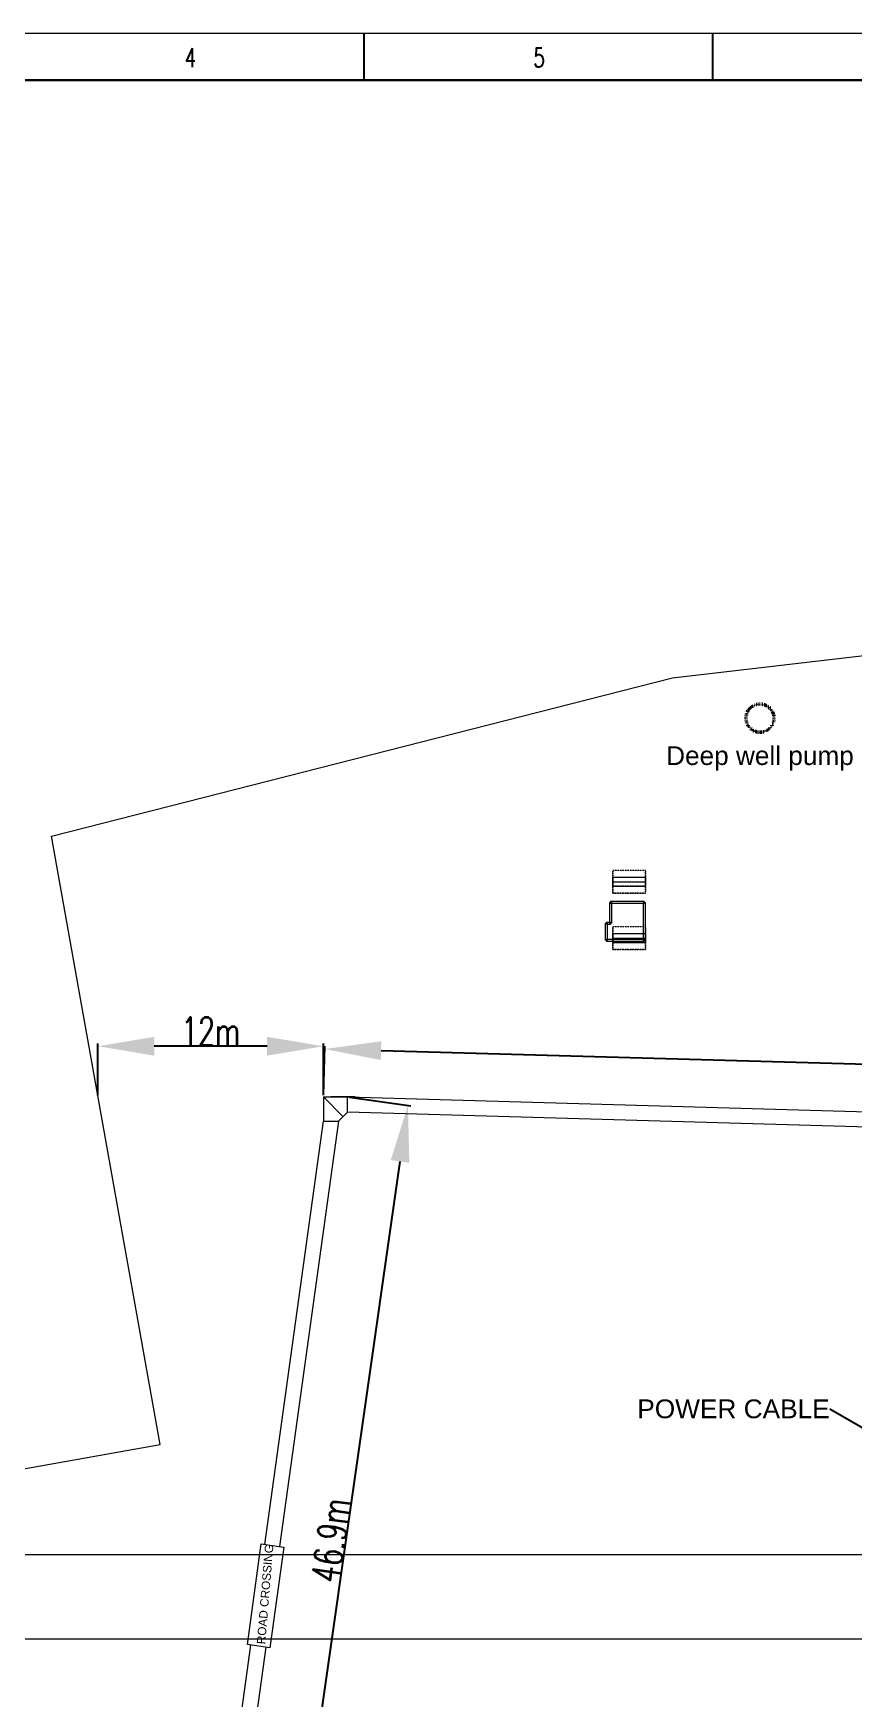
# Model space of a CAD drawing. Header units: inches. Extents: x -430764 to 256483, y 7374 to 217374.
# Drawn here: x -374115 to -330441, y 128764 to 217374 of the extents above; entities that cross this region are included whole.
import ezdxf
from ezdxf import colors
from ezdxf.entities.mleader import LeaderData, LeaderLine
from ezdxf.math import Vec2, Vec3

# ---------------------------------------------------------------- set-up
doc = ezdxf.new("R2010")
doc.units = ezdxf.units.IN
doc.header["$MEASUREMENT"] = 0
doc.linetypes.add('CABLETRAYLAYOUT-EMBED 2_DWG$0$HIDDEN2', pattern=[0.1875, 0.125, -0.0625])
doc.linetypes.add('DIVIDE2', pattern=[0.625, 0.25, -0.125, 0, -0.125, 0, -0.125])
for name, color, linetype, lineweight in [('Background Stuff', 252, 'Continuous', 5), ('Buildings', 7, 'Continuous', 5), ('Cable Tray Instruments', 7, 'Continuous', 13), ('Cable Trench', 7, 'Continuous', 13), ('CABLETRAYLAYOUT-EMBED 2_DWG$0$DwgTemplate', 7, 'Continuous', 9), ('Layout', 6, 'Continuous', 20)]:
    doc.layers.add(name, color=color, linetype=linetype, lineweight=lineweight)
doc.styles.add('HZTXT', font='simplexs.shx', dxfattribs={"width": 0.7, "bigfont": 'hztxt.shx'})
doc.styles.get("Standard").update_dxf_attribs({"font": 'arial.ttf'})
doc.styles.add('TEG BORDER', font='txt_qlt.shx', dxfattribs={"width": 0.7, "bigfont": 'hztxt.shx'})
doc.dimstyles.new('标注 1：500', dxfattribs={"dimtxt": 1500, "dimasz": 3000, "dimexe": 150, "dimexo": 100, "dimgap": 50, "dimtad": 1, "dimdec": 0, "dimdsep": 46, "dimtxsty": 'HZTXT', "dimcen": 9, "dimclrd": 4, "dimclre": 4, "dimclrt": 2, "dimazin": 2, "dimtfac": 1, "dimtdec": 0, "dimtmove": 2, "dimatfit": 3, "dimfxl": 250, "dimtolj": 1, "dimtzin": 0, "dimarcsym": 0})

# ---------------------------------------------------------------- blocks, each defined once
blk = doc.blocks.new('TEG BORDER A2')
for p, q in [((148.5, 420), (148.5, 415)), ((185.63, 420), (185.63, 415))]:
    blk.add_line(p, q)
at = {"linetype": 'Continuous'}
blk.add_line((489, 415), (5, 415), dxfattribs=at)
at = {"color": 5, "lineweight": 15}
blk.add_lwpolyline([(0, 420), (594, 420), (594, 0), (0, 0)], close=True, dxfattribs=at)
blk.add_lwpolyline([(5, 415), (589, 415), (589, 5), (5, 5)], close=True)
at = {"char_height": 2, "width": 2, "attachment_point": 1, "style": 'TEG BORDER'}
for s, insert in [('4', (129.42, 418.41)), ('5', (166.55, 418.41))]:
    blk.add_mtext(s, dxfattribs=dict(at, insert=insert))
blk = doc.blocks.new('*D64')
at = {"layer": 'Cable Tray Instruments', "color": 4, "lineweight": -2, "transparency": 16777216}
for p, q in [((-357285, 160764), (-354022, 160300)), ((-360359, 116828), (-354593, 157351)), ((-363896, 114301), (-360633, 113837))]:
    blk.add_line(p, q, dxfattribs=at)
at = {"layer": 'Cable Tray Instruments', "color": 4, "transparency": 16777216}
for points in [[(-355088, 157421), (-354098, 157281), (-354171, 160321)], [(-360854, 116898), (-359864, 116757), (-360782, 113858)]]:
    blk.add_solid(points, dxfattribs=at)
at = {"layer": 'Defpoints', "color": 0, "transparency": 16777216}
for p in [(-357384, 160778), (-354171, 160321), (-363995, 114315)]:
    blk.add_point(p, dxfattribs=at)
at = {"layer": 'Cable Tray Instruments', "transparency": 16777216, "insert": (-358268, 137202), "char_height": 1500, "attachment_point": 5, "rotation": 81.9018, "style": 'HZTXT'}
blk.add_mtext('\\A1;46.9m', dxfattribs=at)
blk = doc.blocks.new('*D65')
at = {"layer": 'Cable Tray Instruments', "color": 4, "lineweight": -2, "transparency": 16777216}
for p, q in [((-358671, 160878), (-358598, 163479)), ((-355604, 163246), (-289448, 161409)), ((-286517, 158874), (-286445, 161475))]:
    blk.add_line(p, q, dxfattribs=at)
at = {"layer": 'Cable Tray Instruments', "color": 4, "transparency": 16777216}
for points in [[(-355590, 163746), (-355618, 162746), (-358603, 163329)], [(-289434, 161909), (-289462, 160909), (-286449, 161325)]]:
    blk.add_solid(points, dxfattribs=at)
at = {"layer": 'Defpoints', "color": 0, "transparency": 16777216}
for p in [(-286449, 161325), (-358673, 160778), (-286520, 158774)]:
    blk.add_point(p, dxfattribs=at)
at = {"layer": 'Cable Tray Instruments', "transparency": 16777216, "insert": (-322503, 163127), "char_height": 1500, "attachment_point": 5, "rotation": 358.40909, "style": 'HZTXT'}
blk.add_mtext('\\A1;72.2m', dxfattribs=at)
blk = doc.blocks.new('*D66')
at = {"layer": 'Cable Tray Instruments', "color": 4, "lineweight": -2, "transparency": 16777216}
for p, q in [((-370673, 160878), (-370673, 163629)), ((-361671, 163479), (-367673, 163479)), ((-358671, 160978), (-358671, 163629))]:
    blk.add_line(p, q, dxfattribs=at)
at = {"layer": 'Cable Tray Instruments', "color": 4, "transparency": 16777216}
for points in [[(-367673, 163979), (-367673, 162979), (-370673, 163479)], [(-361671, 163979), (-361671, 162979), (-358671, 163479)]]:
    blk.add_solid(points, dxfattribs=at)
at = {"layer": 'Defpoints', "color": 0, "transparency": 16777216}
for p in [(-370673, 163479), (-370673, 160778), (-358671, 160878)]:
    blk.add_point(p, dxfattribs=at)
at = {"layer": 'Cable Tray Instruments', "transparency": 16777216, "insert": (-364672, 164279), "char_height": 1500, "attachment_point": 5, "style": 'HZTXT'}
blk.add_mtext('\\A1;12m', dxfattribs=at)

msp = doc.modelspace()

# ---------------------------------------------------------------- linework, layer by layer
at = {"layer": 'Background Stuff', "linetype": 'Continuous'}
for p, q in [((-343446.4213, 171128.26392), (-343343.2973, 171128.26392)), ((-343446.4213, 171128.26392), (-343446.4213, 170028.26392)), ((-343394.8593, 171076.70192), (-343394.8593, 171179.82592)), ((-341597.71461, 171179.82592), (-343394.8593, 171179.82592)), ((-341597.71461, 171076.70192), (-343394.8593, 171076.70192)), ((-343343.2973, 171128.26392), (-343343.2973, 170028.26392)), ((-341649.27661, 171128.26392), (-341649.27661, 169128.26392)), ((-341649.27661, 171128.26392), (-341546.15261, 171128.26392)), ((-341597.71461, 171179.82592), (-341597.71461, 171076.70192)), ((-341546.15261, 171128.26392), (-341546.15261, 169128.26392)), ((-343646.4213, 170028.26392), (-343543.2973, 170028.26392)), ((-343646.4213, 169128.26392), (-343646.4213, 170028.26392)), ((-343594.8593, 170079.82592), (-343394.8593, 170079.82592)), ((-343594.8593, 169976.70192), (-343594.8593, 170079.82592)), ((-343594.8593, 169976.70192), (-343394.8593, 169976.70192)), ((-343543.2973, 169128.26392), (-343543.2973, 170028.26392)), ((-343343.2973, 170028.26392), (-343446.4213, 170028.26392)), ((-343394.8593, 170079.82592), (-343394.8593, 169976.70192)), ((-343543.2973, 169128.26392), (-343646.4213, 169128.26392)), ((-343594.8593, 169076.70192), (-343594.8593, 169179.82592)), ((-343594.8593, 169179.82592), (-341597.71461, 169179.82592)), ((-343594.8593, 169076.70192), (-341597.71461, 169076.70192)), ((-341546.15261, 169128.26392), (-341649.27661, 169128.26392)), ((-341597.71461, 169179.82592), (-341597.71461, 169076.70192))]:
    msp.add_line(p, q, dxfattribs=at)
at = {"layer": 'Buildings', "color": 5, "linetype": 'CABLETRAYLAYOUT-EMBED 2_DWG$0$HIDDEN2'}
for p, q in [((-341524.8593, 172828.26392), (-343264.8593, 172828.26392)), ((-341524.8593, 172828.26392), (-343264.8593, 172828.26392)), ((-343264.8593, 172453.26392), (-343264.8593, 172828.26392)), ((-343264.8593, 172828.26392), (-343264.8593, 171628.26392)), ((-341524.8593, 172828.26392), (-341524.8593, 172453.26392)), ((-341524.8593, 171628.26392), (-341524.8593, 172828.26392)), ((-343264.8593, 172003.26392), (-343264.8593, 172453.26392)), ((-341524.8593, 172453.26392), (-343264.8593, 172453.26392)), ((-343264.8593, 172453.26392), (-343264.8593, 172003.26392)), ((-343264.8593, 172228.26392), (-341524.8593, 172228.26392)), ((-343264.8593, 171628.26392), (-343264.8593, 172003.26392)), ((-341524.8593, 172003.26392), (-343264.8593, 172003.26392)), ((-341524.8593, 172453.26392), (-341524.8593, 172003.26392)), ((-341524.8593, 172003.26392), (-341524.8593, 172453.26392)), ((-341524.8593, 172003.26392), (-341524.8593, 171628.26392)), ((-341524.8593, 171628.26392), (-343264.8593, 171628.26392)), ((-343264.8593, 171628.26392), (-341524.8593, 171628.26392)), ((-341524.8593, 169828.26392), (-343264.8593, 169828.26392)), ((-343264.8593, 169828.26392), (-343264.8593, 168628.26392)), ((-343264.8593, 169453.26392), (-343264.8593, 169828.26392)), ((-341524.8593, 169828.26392), (-343264.8593, 169828.26392)), ((-343264.8593, 169453.26392), (-343264.8593, 169003.26392)), ((-341524.8593, 169453.26392), (-343264.8593, 169453.26392)), ((-343264.8593, 169003.26392), (-343264.8593, 169453.26392)), ((-341546.15261, 169453.26392), (-341649.27661, 169453.26392)), ((-341524.8593, 169828.26392), (-341524.8593, 169453.26392)), ((-341524.8593, 168628.26392), (-341524.8593, 169828.26392)), ((-341524.8593, 169003.26392), (-341524.8593, 169453.26392)), ((-341524.8593, 169453.26392), (-341524.8593, 169003.26392)), ((-343264.8593, 169228.26392), (-341524.8593, 169228.26392)), ((-343264.8593, 169076.70192), (-343264.8593, 169179.82592)), ((-341524.8593, 169003.26392), (-343264.8593, 169003.26392)), ((-343264.8593, 168628.26392), (-343264.8593, 169003.26392)), ((-343264.8593, 168628.26392), (-341524.8593, 168628.26392)), ((-341524.8593, 168628.26392), (-343264.8593, 168628.26392)), ((-341649.27661, 169228.26392), (-341546.15261, 169228.26392)), ((-341524.8593, 169003.26392), (-341524.8593, 168628.26392))]:
    msp.add_line(p, q, dxfattribs=at)
at = {"layer": 'Buildings', "color": 5, "linetype": 'Continuous'}
for p, q in [((-343264.8593, 172003.26392), (-343264.8593, 172453.26392)), ((-341524.8593, 172453.26392), (-343264.8593, 172453.26392)), ((-343264.8593, 172228.26392), (-341524.8593, 172228.26392)), ((-343264.8593, 172003.26392), (-341524.8593, 172003.26392)), ((-341524.8593, 172453.26392), (-341524.8593, 172003.26392)), ((-341649.27661, 169453.26392), (-343264.8593, 169453.26392)), ((-343264.8593, 169179.82592), (-343264.8593, 169453.26392)), ((-341524.8593, 169453.26392), (-341546.15261, 169453.26392)), ((-341524.8593, 169453.26392), (-341524.8593, 169003.26392)), ((-343264.8593, 169228.26392), (-341649.27661, 169228.26392)), ((-343264.8593, 169003.26392), (-343264.8593, 169076.70192)), ((-343264.8593, 169003.26392), (-341524.8593, 169003.26392)), ((-341546.15261, 169228.26392), (-341524.8593, 169228.26392))]:
    msp.add_line(p, q, dxfattribs=at)
at = {"layer": 'Cable Tray Instruments', "color": 2, "linetype": 'Continuous'}
msp.add_lwpolyline([(-358673.49433, 160778.2743), (-356983.63503, 160778.26213), (-358273.49433, 160778.2743)], dxfattribs=at)
at = {"layer": 'Cable Tray Instruments', "color": 3}
msp.add_lwpolyline([(-361977.5756, 136999.84235), (-360775.11468, 136833.48699), (-361515.94468, 131478.57031), (-362718.4056, 131644.92567)], close=True, dxfattribs=at)
at = {"layer": 'Cable Trench', "color": 2, "linetype": 'Continuous'}
msp.add_line((-357873.49433, 159488.40462), (-357383.63503, 159978.26392), dxfattribs=at)
for points in [[(-357628.56468, 159733.33427), (-358673.49433, 160778.2743), (-358673.49433, 159488.40462)], [(-311164, 158646.97762), (-357383.63503, 159978.26392), (-357383.63503, 160778.26392), (-287809.5, 158778.26392), (-287809.5, 157974.28677), (-290431.5, 158049.80949)], [(-361788.31389, 136973.6588), (-358673.49433, 159488.40462), (-357873.49433, 159488.40462), (-361003.33797, 136865.06071)], [(-361744.16798, 131510.14403), (-363994.8593, 115241.54739), (-364794.8593, 115241.54739), (-362529.14389, 131618.74212)]]:
    msp.add_lwpolyline(points, dxfattribs=at)
at = {"layer": 'CABLETRAYLAYOUT-EMBED 2_DWG$0$DwgTemplate', "color": 252, "linetype": 'Continuous'}
for p, q in [((-340093.66258, 183088.9613), (-314176.11605, 186108.82599)), ((-373154.00208, 174653.18078), (-340093.66258, 183088.9613)), ((-367368.67014, 142292.49198), (-373154.00208, 174653.18078)), ((-377990.14504, 140400.76042), (-367368.67014, 142292.49198)), ((-396034.8382, 136428.26392), (-365593.58346, 136428.26392)), ((-365593.58346, 136428.26392), (-292309.34182, 136428.26392)), ((-311796.68784, 131928.26392), (-396528.58319, 131928.26392))]:
    msp.add_line(p, q, dxfattribs=at)
at = {"layer": 'Layout', "color": 252, "linetype": 'DIVIDE2', "lineweight": 50, "ltscale": 10}
msp.add_circle((-335431.78864, 180935.18214), 747.97867, dxfattribs=at)

# ---------------------------------------------------------------- block references
at = {"xscale": 500, "yscale": 500, "zscale": 500}
msp.add_blockref('TEG BORDER A2', (-430764.34041, 7373.87141), dxfattribs=at)

# ---------------------------------------------------------------- texts
at = {"layer": 'Layout', "color": 252, "insert": (-341587.08114, 179439.6547), "char_height": 997.304894, "attachment_point": 1}
msp.add_mtext('   Deep well pump', dxfattribs=at)
at = {"layer": 'Layout', "color": 7, "insert": (-362219.81212, 131682.10834), "char_height": 450, "attachment_point": 1, "rotation": 85.2417063848}
msp.add_mtext('ROAD CROSSING', dxfattribs=at)

# ---------------------------------------------------------------- dimensions: what is measured, and where the dimension line sits
at = {"layer": 'Cable Tray Instruments', "color": 6}
dim = msp.add_linear_dim(base=(-370673.49433, 163479.33825), p1=(-358670.71801, 160878.23575), p2=(-370673.49433, 160778.2743), dimstyle='标注 1：500', override={"dimdec": 1, "dimlfac": 0.001, "dimpost": 'm', "dimclrt": 256}, dxfattribs=at)
dim.commit()
dim.dimension.update_dxf_attribs({"geometry": '*D66', "text_midpoint": (-364672.10617, 164279.33825)})
for p1, p2, distance, picture, middle in [((-358673.49433, 160778.2743), (-286519.63032, 158774.28677), 2552.10553, '*D65', (-322503.49748, 163127.09393)), ((-363994.8593, 114314.92815), (-357383.63503, 160778.2659), -3245.29567, '*D64', (-358268.33578, 137202.12784))]:
    dim = msp.add_aligned_dim(p1=p1, p2=p2, distance=distance, dimstyle='标注 1：500', override={"dimdec": 1, "dimlfac": 0.001, "dimpost": 'm', "dimclrt": 256}, dxfattribs=at)
    dim.commit()
    dim.dimension.update_dxf_attribs({"geometry": picture, "text_midpoint": middle})

# ---------------------------------------------------------------- leaders
ml = msp.add_multileader_mtext('Standard')
ml.set_content('POWER CABLE', color=256)
ml.set_leader_properties()
ml.build(insert=Vec2(0, 0))
ml.multileader.update_dxf_attribs({"has_dogleg": 0, "dogleg_length": 0.36, "arrow_head_size": 1000})
ctx = ml.context
ctx.base_point, ctx.char_height, ctx.arrow_head_size, ctx.landing_gap_size, ctx.plane_origin = Vec3(-341781.63665, 144177.39687), 1000, 1000, 0.09, Vec3(-325967.076, 140855.47014)
ctx.text_align_type = 2
notes = []
notes.append((ctx, [(0, (1, 1, 0), (-331716.9766, 144177.39687), (-1, 0), 0.36, [(0, [(-325967.076, 140855.47014)], 0, [])])]))
ctx.mtext.insert, ctx.mtext.alignment, ctx.mtext.flow_direction = Vec3(-331717.4266, 144685.92347), 3, 5
for ctx, leaders in notes:
    for number, flags, end, landing, length, lines in leaders:
        leader = LeaderData()
        leader.index, (leader.has_last_leader_line, leader.has_dogleg_vector, leader.attachment_direction) = number, flags
        leader.last_leader_point, leader.dogleg_vector, leader.dogleg_length = Vec3(end), Vec3(landing), length
        for number, points, colour, breaks in lines:
            line = LeaderLine()
            line.index, line.vertices, line.color, line.breaks = number, Vec3.list(points), colors.encode_raw_color(colour), breaks
            leader.lines.append(line)
        ctx.leaders.append(leader)

doc.saveas('drawing.dxf')
